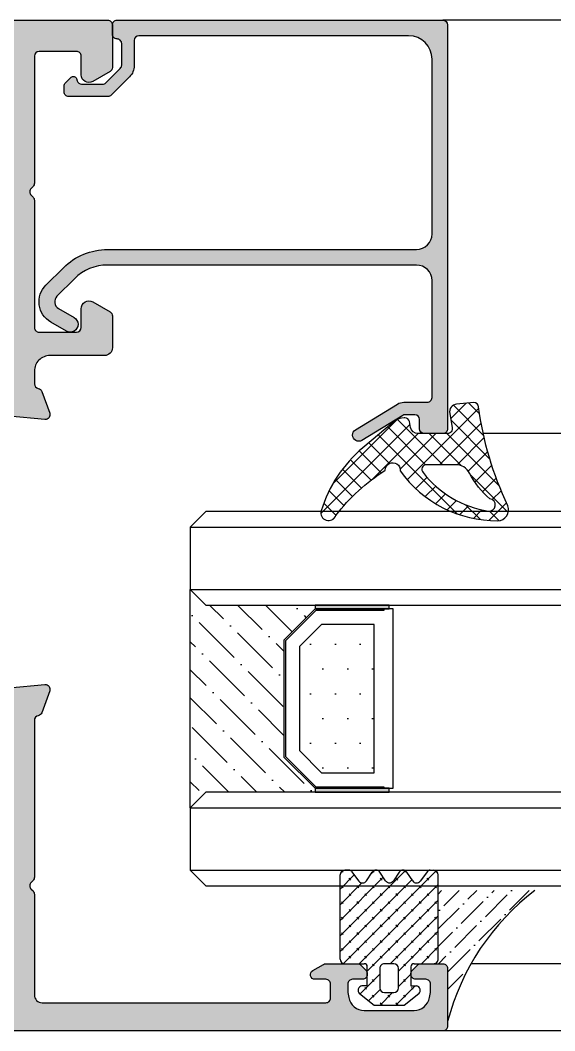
# Model space of a CAD drawing. Extents: x -202236 to 1002404, y -663931 to 1550022.
# Drawn here: x 24498.6 to 24532.9, y -357030.2 to -356965.4 of the extents above; entities that cross this region are included whole.
import ezdxf

# ---------------------------------------------------------------- set-up
doc = ezdxf.new("R2010")
doc.units = 0
for name, color, linetype in [('!ZN1-填充-8', 8, 'Continuous'), ('!ZN1-文字-7', 7, 'Continuous'), ('!ZN4-辅助材料-1', 1, 'Continuous'), ('!ZN5-铝材断面-6', 6, 'Continuous'), ('112铝材投影', 112, 'Continuous'), ('1辅助材料', 1, 'Continuous'), ('4玻璃幕墙', 4, 'Continuous'), ('Fill', 8, 'Continuous'), ('型材截面颜色', 253, 'Continuous')]:
    doc.layers.add(name, color=color, linetype=linetype)

# ---------------------------------------------------------------- blocks, each defined once
blk = doc.blocks.new('CX14688XZNW')
at = {"layer": '型材截面颜色', "ltscale": 15}
h = blk.add_hatch(color=256, dxfattribs=at)
h.dxf.hatch_style = 1
edge = h.paths.add_edge_path(flags=16)
edge.add_line((-18.2000000000121, -6.699999999997317), (-0.3000000000033722, -6.700000000251984))
edge.add_arc((-0.3000000000106411, -6.400000000241789), 0.3000000000101862, 270.0000000013895, 359.9999999986104)
edge.add_line((-4.547473508864641e-13, -6.400000000249065), (-4.519051799433132e-13, -2.300382107023324e-13))
edge.add_line((-4.547473508864641e-13, -2.273736754432321e-13), (-4.519051799433132e-13, 6.400000000248608))
edge.add_arc((-0.3000000000070031, 6.400000000237696), 0.3000000000065483, 2.08440831604393e-09, 89.99999999930516)
edge.add_line((-0.3000000000033651, 6.700000000244245), (-18.20000000001209, 6.699999999989594))
edge.add_arc((-18.20000000001028, 6.399999999992133), 0.2999999999974533, 90.00000000034737, 179.9999999996525)
edge.add_line((-18.50000000000773, 6.399999999993952), (-18.50000000000773, -2.247091401841317e-13))
edge.add_line((-18.50000000000773, -2.273736754432321e-13), (-18.50000000000773, -6.399999999994404))
edge.add_arc((-18.20000000000664, -6.399999999996226), 0.3000000000010913, 179.9999999996525, 269.9999999989578)
edge = h.paths.add_edge_path()
edge.add_line((-19.70000000000482, 12.99999999999977), (-19.70000000000482, 9.500014299934039))
edge.add_arc((-20.69999999998845, 9.500014299924942), 0.9999999999836287, -90.00000000093797, 5.210836206970271e-10, ccw=False)
edge.add_line((-20.70000000000482, 8.500014299941313), (-21.5134707802431, 8.500014299941313))
edge.add_arc((-21.51010331268026, 8.799975132453255), 0.299979734113897, 190.5169648393816, 269.35680411190975, ccw=False)
edge.add_arc((-22.09999999962747, 8.690441672591533), 0.299999999347332, 10.52107673624435, 70.00000003237176)
edge.add_line((-21.99739395701226, 8.972349458271992), (-23.39739395701372, 9.481907786240981))
edge.add_arc((-23.50000000000773, 9.200000000004366), 0.2999999999995306, 70.00000000071715, 184.9999999990857)
edge.add_line((-23.79885840943507, 9.17385327718489), (-23.59824522374447, 6.880834072027711))
edge.add_arc((-23.10014787465616, 6.924411943429959), 0.5000000000447541, 185.0000000028204, 225.0000000001105)
edge.add_line((-23.45370126528042, 6.570858552804339), (-23.14142135624616, 6.258578643770079))
edge.add_arc((-23.00000000002774, 6.399999999906868), 0.1999999999155612, 224.9999999834647, 368.0465667855624)
edge.add_arc((-22.60393814824693, 6.455991155413358), 0.1999999999984359, 104.9999999972878, 188.0465667539083, ccw=False)
edge.add_line((-22.65570195725786, 6.649176320672041), (-20.66358327377429, 7.182962913153232))
edge.add_arc((-20.5341737512299, 6.699999999928423), 0.5000000000757628, 89.99999999817612, 104.99999999685889, ccw=False)
edge.add_line((-20.53417375121398, 7.200000000004138), (-20.40000000001646, 7.200000000004138))
edge.add_arc((-20.40000000000737, 6.900000000003956), 0.3000000000001818, -41.40962209975618, 90.00000000173702, ccw=False)
edge.add_arc((-19.80000000090558, 6.370849738125344), 0.4999999991050101, 138.5903778456712, 180.0000000177956)
edge.add_line((-20.30000000001064, 6.370849737970047), (-20.30000000001064, 2.600000000005595))
edge.add_arc((-20.6000000000181, 2.600000000010141), 0.3000000000074577, 270.0000000008685, 359.9999999991315, ccw=False)
edge.add_line((-20.60000000001355, 2.300000000002683), (-20.75987152565403, 2.300000000009959))
edge.add_arc((-20.75987152564539, 2.800000000061118), 0.5000000000511589, 238.6882053549313, 269.9999999990099, ccw=False)
edge.add_line((-21.01971902358537, 2.372824066907697), (-22.49606100084247, 3.270870373249409))
edge.add_arc((-22.60000000001219, 3.100000000009913), 0.1999999999985151, 58.68820535321069, 180.0000000012376)
edge.add_line((-22.80000000001064, 3.100000000005593), (-22.80000000000337, 2.585703713986504))
edge.add_arc((-20.6000000000131, 2.585703713998328), 2.199999999990268, 180.0000000003079, 238.6882053526217)
edge.add_line((-21.74332899090268, 0.7061296083700199), (-21.28474348410282, 0.4271759330947588))
edge.add_arc((-21.54459098202688, -3.865352482534945e-12), 0.4999999999960725, -58.68820535322618, 58.688205353226124, ccw=False)
edge.add_line((-21.28474348410282, -0.4271759331024896), (-21.74332899090268, -0.7061296083777503))
edge.add_arc((-20.60000000001492, -2.585703714004921), 2.199999999988322, 121.3117946473532, 179.9999999997216)
edge.add_line((-22.80000000000337, -2.585703713994235), (-22.80000000001064, -3.100000000006048))
edge.add_arc((-22.60000000001219, -3.100000000010368), 0.1999999999984538, 179.9999999987624, 301.3117946467893)
edge.add_line((-22.49606100084247, -3.270870373249863), (-21.01971902358537, -2.372824066908152))
edge.add_arc((-20.75987152564539, -2.800000000061573), 0.5000000000511601, 90.0000000009901, 121.3117946450686, ccw=False)
edge.add_line((-20.75987152565403, -2.300000000010414), (-20.60000000001355, -2.300000000010414))
edge.add_arc((-20.60000000001446, -2.600000000014234), 0.3000000000038198, 1.563307705509942e-09, 89.99999999982629, ccw=False)
edge.add_line((-20.30000000001064, -2.600000000006048), (-20.30000000001064, -6.3708497379705))
edge.add_arc((-19.80000000090558, -6.370849738125798), 0.499999999105057, 179.9999999822044, 221.4096221543288)
edge.add_arc((-20.40000000000737, -6.900000000004411), 0.3000000000002045, -90.00000000173702, 41.40962209975612, ccw=False)
edge.add_line((-20.40000000001646, -7.200000000004593), (-20.53417375121398, -7.200000000004593))
edge.add_arc((-20.5341737512299, -6.699999999928878), 0.5000000000757152, 255.000000003141, 270.0000000018238, ccw=False)
edge.add_line((-20.66358327377429, -7.182962913153688), (-22.65570195726514, -6.64917632067977))
edge.add_arc((-22.60393814824647, -6.455991155421543), 0.1999999999999247, 171.9534332439171, 255.00000000053922, ccw=False)
edge.add_arc((-23.00000000002774, -6.399999999907322), 0.1999999999153136, 351.9534332144376, 495.0000000165352)
edge.add_line((-23.14142135624616, -6.258578643770534), (-23.45370126528042, -6.570858552804793))
edge.add_arc((-23.10014787465616, -6.924411943430414), 0.5000000000447803, 134.9999999998894, 174.9999999971795)
edge.add_line((-23.59824522374447, -6.880834072028165), (-23.79885840943507, -9.173853277185344))
edge.add_arc((-23.50000000000773, -9.20000000000482), 0.2999999999993959, 175.0000000009142, 289.9999999992829)
edge.add_line((-23.39739395701372, -9.481907786241436), (-21.99739395701226, -8.972349458272447))
edge.add_arc((-22.09999999962747, -8.690441672591987), 0.2999999993473561, 289.9999999676282, 349.4789232637556)
edge.add_arc((-21.51010331268026, -8.79997513245371), 0.2999797341137915, 90.64319588809008, 169.4830351606184, ccw=False)
edge.add_line((-21.5134707802431, -8.500014299941768), (-20.70000000000482, -8.500014299941768))
edge.add_arc((-20.69999999999209, -9.500014299929035), 0.9999999999872666, -7.294715942407493e-10, 90.00000000072947, ccw=False)
edge.add_line((-19.70000000000482, -9.500014299941768), (-19.70000000000482, -13.20000000000004))
edge.add_arc((-19.40000000000464, -13.20000000000005), 0.3000000000001818, 180, 270)
edge.add_line((-19.40000000000464, -13.50000000000023), (-17.1618802153539, -13.50000000000023))
edge.add_arc((-17.16188021535663, -13.20000000000095), 0.2999999999992723, 270.0000000005211, 329.9999999987999)
edge.add_line((-16.90207259422505, -13.35000000000605), (-16.26698729811369, -12.2500000000075))
edge.add_arc((-16.70000000000664, -12.00000000000773), 0.5000000000005178, 330.0000000000644, 449.9999999997916)
edge.add_line((-16.70000000000482, -11.5000000000075), (-17.89999999999463, -11.50000000000023))
edge.add_arc((-17.90000000000191, -11.19999999999732), 0.3000000000029103, 180.0000000013896, 270.0000000013896, ccw=False)
edge.add_line((-18.20000000000482, -11.20000000000459), (-18.20000000000482, -8.800000000003138))
edge.add_arc((-17.90000000000191, -8.800000000003138), 0.3000000000029103, 90, 180, ccw=False)
edge.add_line((-17.90000000000191, -8.500000000000227), (-9.748517285472648, -8.500000000000231))
edge.add_arc((-9.748517285476282, -8.199999999990041), 0.3000000000101862, 270.0000000006948, 314.9999999995086)
edge.add_line((-9.536385251115007, -8.412132034354954), (-9.412121182140709, -8.287867965380656))
edge.add_arc((-9.199989147521137, -8.49999999999659), 0.3000000003702246, 44.99999999950859, 135.0000000004912, ccw=False)
edge.add_line((-8.987857112901565, -8.287867965380656), (-8.863593043927267, -8.412132034354954))
edge.add_arc((-8.651461009565992, -8.199999999990041), 0.3000000000100831, 225.0000000004913, 269.9999999993051)
edge.add_line((-8.65146100956963, -8.500000000000227), (-0.5000000000077343, -8.500000000000231))
edge.add_arc((-0.5000000000077307, -8.800000000003138), 0.3000000000029103, 1.3895942174713127e-09, 90, ccw=False)
edge.add_line((-0.2000000000048203, -8.799999999995862), (-0.2000000000048214, -11.19999999999732))
edge.add_arc((-0.5000000000095497, -11.20000000000277), 0.3000000000047293, -89.99999999965257, 1.042224084812915e-09, ccw=False)
edge.add_line((-0.5000000000077307, -11.5000000000075), (-1.700000000012096, -11.50000000000023))
edge.add_arc((-1.700000000010277, -12.00000000000045), 0.5000000000002272, 90.00000000020844, 209.9999999999356)
edge.add_line((-2.133012701903226, -12.25000000000023), (-1.497927405791871, -13.34999999999877))
edge.add_arc((-1.238119784664377, -13.20000000001573), 0.2999999999847303, 209.999999997943, 270.0000000016501)
edge.add_line((-1.238119784655737, -13.50000000000023), (1.499999999992268, -13.50000000000023))
edge.add_arc((1.499999999992269, -13.19999999999732), 0.3000000000029103, 270, 360)
edge.add_line((1.79999999999518, -13.19999999999732), (1.799999999995185, -2.327027459614328e-13))
edge.add_line((1.79999999999518, -2.273736754432321e-13), (1.799999999995185, 13.19999999999686))
edge.add_arc((1.499999999995907, 13.19999999999322), 0.2999999999992723, 6.947349201814389e-10, 90.00000000069473)
edge.add_line((1.499999999992269, 13.4999999999925), (-1.238119784655736, 13.49999999999977))
edge.add_arc((-1.238119784664377, 13.20000000001528), 0.299999999984493, 89.99999999834978, 150.000000002057)
edge.add_line((-1.49792740579187, 13.34999999999832), (-2.133012701903226, 12.24999999999977))
edge.add_arc((-1.700000000010277, 12), 0.5000000000005178, 150.0000000000643, 269.9999999997916)
edge.add_line((-1.700000000012096, 11.49999999999977), (-0.5000000000077311, 11.49999999999977))
edge.add_arc((-0.5000000000059117, 11.19999999999868), 0.3000000000010913, -3.4731328923953697e-10, 90.00000000034743, ccw=False)
edge.add_line((-0.2000000000048203, 11.19999999999686), (-0.2000000000048214, 8.799999999995407))
edge.add_arc((-0.5000000000077307, 8.800000000002683), 0.3000000000029103, 270, 359.9999999986104, ccw=False)
edge.add_line((-0.5000000000077307, 8.499999999999773), (-8.651461009569626, 8.499999999999776))
edge.add_arc((-8.651461009565992, 8.199999999989586), 0.3000000000101862, 90.00000000069473, 134.9999999995087)
edge.add_line((-8.863593043927267, 8.4121320343545), (-8.987857112901565, 8.287867965380201))
edge.add_arc((-9.199989147521137, 8.499999999996135), 0.3000000003702246, 224.9999999995087, 315.0000000004913, ccw=False)
edge.add_line((-9.412121182140709, 8.287867965380201), (-9.536385251115007, 8.4121320343545))
edge.add_arc((-9.748517285476282, 8.199999999989586), 0.3000000000100831, 45.00000000049128, 89.99999999930516)
edge.add_line((-9.748517285472644, 8.499999999999773), (-17.90000000000191, 8.499999999999776))
edge.add_arc((-17.90000000000555, 8.799999999999045), 0.2999999999992723, 180.0000000006948, 270.00000000069474, ccw=False)
edge.add_line((-18.20000000000482, 8.799999999995407), (-18.20000000000482, 11.20000000000414))
edge.add_arc((-17.90000000000555, 11.19999999999322), 0.2999999999992723, 89.99999999791561, 179.9999999979156, ccw=False)
edge.add_line((-17.89999999999463, 11.4999999999925), (-16.70000000000482, 11.50000000000705))
edge.add_arc((-16.70000000000664, 12.00000000000728), 0.5000000000002272, 270.0000000002084, 389.9999999999357)
edge.add_line((-16.26698729811369, 12.25000000000705), (-16.90207259422505, 13.35000000000559))
edge.add_arc((-17.16188021535663, 13.2000000000005), 0.2999999999993024, 30.00000000120008, 89.9999999994789)
edge.add_line((-17.1618802153539, 13.49999999999977), (-19.20000000000482, 13.49999999999977))
edge.add_arc((-19.20000000000482, 12.99999999999977), 0.4999999999999998, 90, 180)
edge = h.paths.add_edge_path(flags=16)
edge.add_line((-60.90000000023792, -6.70471710705192), (-46.39999999998691, -6.704717107051926))
edge.add_arc((-46.40000000000055, -6.404717107039005), 0.3000000000129147, 270.0000000026055, 359.9999999980893)
edge.add_line((-46.09999999998763, -6.404717107049009), (-46.10000000001309, 6.395405516079103))
edge.add_arc((-46.40000000001055, 6.39540551607729), 0.2999999999974533, 3.473674600907194e-10, 90.00000000104221)
edge.add_line((-46.40000000001601, 6.695405516074743), (-60.90000000023428, 6.695405516074749))
edge.add_arc((-60.90000000021064, 6.395405516048186), 0.3000000000265571, 90.00000000451618, 179.9999999940941)
edge.add_line((-61.2000000002372, 6.395405516079109), (-61.20000000023356, -0.004655795484947767))
edge.add_line((-61.20000000023356, -0.004655795484950431), (-61.2000000002372, -6.404717107049007))
edge.add_arc((-60.90000000023338, -6.4047171070481), 0.3000000000038198, 180.0000000001737, 269.9999999991315)
edge = h.paths.add_edge_path()
edge.add_line((-43.08991268214913, 8.499999999992497), (-53.15147186269677, 8.499999999992502))
edge.add_arc((-53.15147186269905, 8.200000000005957), 0.2999999999865394, 89.99999999956572, 135.0000000014124)
edge.add_line((-53.36360389705078, 8.412132034347223), (-53.48786796576678, 8.28786796563486))
edge.add_arc((-53.70000000012442, 8.499999999988859), 0.2999999999997933, 224.9999999995087, 315.0000000004913, ccw=False)
edge.add_line((-53.91213203448206, 8.28786796563486), (-54.03639610319442, 8.412132034347223))
edge.add_arc((-54.24852813757434, 8.199999999962756), 0.3000000000370937, 45.00000000061408, 89.99999999574426)
edge.add_line((-54.24852813755206, 8.499999999999773), (-60.70000000022992, 8.499999999985224))
edge.add_arc((-60.70000000022355, 8.999999999991587), 0.5000000000063662, 180.0000000007295, 269.99999999927047, ccw=False)
edge.add_line((-61.20000000022992, 8.99999999998522), (-61.20000000023719, 27.20003500579309))
edge.add_arc((-60.90000000024884, 27.20003500580765), 0.2999999999883584, 90, 180.0000000027792, ccw=False)
edge.add_line((-60.90000000024884, 27.50003500579601), (-60.00000000024011, 27.50003500579601))
edge.add_arc((-60.00000000023829, 27.20003500579492), 0.3000000000010913, -3.4731328923953697e-10, 90.00000000034743, ccw=False)
edge.add_line((-59.7000000002372, 27.2000350057931), (-59.7000000002372, 26.50003500579601))
edge.add_arc((-59.4000000002352, 26.50003500579624), 0.3000000000020008, 180.0000000000434, 329.9999999998851)
edge.add_line((-59.14019237909815, 26.35003500579455), (-58.74019237910034, 27.04285532882909))
edge.add_arc((-59.00000000022828, 27.19285532882395), 0.2999999999910359, 330.0000000001448, 360.0000000012593)
edge.add_line((-58.7000000002372, 27.19285532883055), (-58.7000000002372, 29.22577093708219))
edge.add_arc((-59.00000000016234, 29.22577093711357), 0.2999999999251485, 359.9999999940073, 405.000000006264)
edge.add_line((-58.78786796588247, 29.43790297143983), (-59.11213203459192, 29.76216704014928))
edge.add_arc((-59.32426406895365, 29.55003500578368), 0.3000000000108869, 45.00000000052196, 89.99999999921835)
edge.add_line((-59.32426406894956, 29.85003500579455), (-59.40000000023429, 29.85003500579455))
edge.add_arc((-59.40000000022883, 29.55003500579346), 0.3000000000010913, 90.00000000104221, 180.0000000003474)
edge.add_line((-59.70000000022992, 29.55003500579164), (-59.7000000002372, 28.90003500579746))
edge.add_arc((-60.00000000024102, 28.90003500579837), 0.3000000000038198, 270.00000000017366, 359.9999999998263, ccw=False)
edge.add_line((-60.00000000024011, 28.60003500579455), (-60.45622058330628, 28.60003500579455))
edge.add_arc((-60.45622058332174, 29.10003500547805), 0.4999999996834956, 259.9920201944834, 270.0000000017717, ccw=False)
edge.add_line((-60.54311325025628, 28.60764322638693), (-60.87378533414449, 28.66599712354196))
edge.add_arc((-60.70000000023992, 29.65078068236539), 1.000000000004637, 180.000000000469, 259.9920201988665, ccw=False)
edge.add_line((-61.70000000024447, 29.65078068235721), (-61.70000000022992, 32.84925432342402))
edge.add_arc((-60.7000000002181, 32.8492543234122), 1.000000000011823, 100.0079798023288, 179.9999999993225, ccw=False)
edge.add_line((-60.87378533414449, 33.83403788223927), (-60.54311325025628, 33.89239177940158))
edge.add_arc((-60.45622058332174, 33.40000000031046), 0.4999999996835178, 89.99999999822819, 100.00797980551658, ccw=False)
edge.add_line((-60.45622058330628, 33.89999999999395), (-60.00000000024011, 33.89999999999395))
edge.add_arc((-60.00000000024829, 33.60000000000105), 0.2999999999929058, -1.910620994749479e-09, 89.99999999843669, ccw=False)
edge.add_line((-59.70000000025539, 33.59999999999104), (-59.7000000002372, 32.94999999998959))
edge.add_arc((-59.40000000023974, 32.94999999999141), 0.2999999999974533, 180.0000000003474, 270.0000000010422)
edge.add_line((-59.40000000023429, 32.64999999999395), (-59.32426406894956, 32.64999999999395))
edge.add_arc((-59.3242640689632, 32.95000000002779), 0.3000000000338331, 270.0000000026055, 314.9999999976663)
edge.add_line((-59.11213203459192, 32.73786796563923), (-58.78786796588247, 33.06213203434868))
edge.add_arc((-59.00000000027421, 33.27426406873656), 0.3000000000478658, 315.0000000005219, 359.9999999942244)
edge.add_line((-58.70000000022628, 33.27426406870632), (-58.7000000002372, 34.69999999998959))
edge.add_arc((-59.00000000024102, 34.69999999998868), 0.3000000000038198, 1.736837300453597e-10, 89.99999999982627)
edge.add_line((-59.00000000024011, 34.9999999999925), (-62.70000000022992, 34.9999999999925))
edge.add_arc((-62.7000000002281, 34.69999999998777), 0.3000000000047293, 90.00000000034737, 179.9999999996525)
edge.add_line((-63.00000000023283, 34.69999999998959), (-63.0000000002365, -34.69999999999729))
edge.add_arc((-62.70000000023083, -34.69999999999459), 0.3000000000056388, 180.0000000005211, 270.0000000001737)
edge.add_line((-62.70000000022992, -35.00000000000023), (-59.00000000024011, -35.00000000000023))
edge.add_arc((-59.00000000024193, -34.6999999999955), 0.3000000000047293, 270.0000000003474, 359.9999999996526)
edge.add_line((-58.7000000002372, -34.69999999999732), (-58.70000000022992, -33.27426406871405))
edge.add_arc((-59.00000000022828, -33.27426406872019), 0.2999999999983628, 1.172428788899807e-09, 45.00000000242572)
edge.add_line((-58.78786796588247, -33.06213203435641), (-59.11213203459192, -32.73786796564696))
edge.add_arc((-59.32426406897184, -32.95000000003188), 0.3000000000374152, 45.00000000067556, 89.99999999574426)
edge.add_line((-59.32426406894956, -32.64999999999441), (-59.40000000023429, -32.64999999999441))
edge.add_arc((-59.4000000002361, -32.9499999999955), 0.3000000000010913, 89.99999999965253, 180.0000000003474)
edge.add_line((-59.7000000002372, -32.94999999999732), (-59.70000000025175, -33.59999999999877))
edge.add_arc((-60.0000000002492, -33.60000000000423), 0.2999999999974533, -89.99999999826298, 1.042224084812915e-09, ccw=False)
edge.add_line((-60.00000000024011, -33.90000000000168), (-60.45622058330628, -33.90000000000168))
edge.add_arc((-60.45622058332174, -33.40000000031819), 0.4999999996834956, 259.9920201944834, 270.0000000017717, ccw=False)
edge.add_line((-60.54311325025628, -33.89239177940931), (-60.87378533414449, -33.834037882247))
edge.add_arc((-60.70000000021901, -32.84925432342811), 1.000000000003794, 180.0000000002084, 259.992020197641, ccw=False)
edge.add_line((-61.70000000022264, -32.84925432343175), (-61.70000000024447, -29.65078068236494))
edge.add_arc((-60.70000000023492, -29.65078068237017), 1.000000000009549, 100.0079798013727, 179.9999999997003, ccw=False)
edge.add_line((-60.87378533414449, -28.66599712354241), (-60.54311325025628, -28.60764322639466))
edge.add_arc((-60.45622058332174, -29.10003500548578), 0.4999999996835178, 89.99999999822819, 100.00797980551658, ccw=False)
edge.add_line((-60.45622058330628, -28.60003500580228), (-60.00000000024011, -28.60003500580228))
edge.add_arc((-60.00000000024193, -28.90003500580701), 0.3000000000047293, 3.474269760772586e-10, 89.99999999965252, ccw=False)
edge.add_line((-59.7000000002372, -28.90003500580519), (-59.7000000002372, -29.55003500579937))
edge.add_arc((-59.40000000023338, -29.55003500579846), 0.3000000000038198, 180.0000000001737, 269.9999999998262)
edge.add_line((-59.40000000023429, -29.85003500580228), (-59.32426406894956, -29.85003500580228))
edge.add_arc((-59.32426406895365, -29.55003500579141), 0.3000000000108684, 270.0000000007817, 314.999999999478)
edge.add_line((-59.11213203459192, -29.76216704015701), (-58.78786796588247, -29.43790297144028))
edge.add_arc((-59.00000000016371, -29.22577093710834), 0.2999999999301767, 314.9999999931525, 360.0000000035175)
edge.add_line((-58.70000000023356, -29.22577093708992), (-58.7000000002372, -27.19285532883828))
edge.add_arc((-59.00000000022374, -27.19285532882418), 0.2999999999865394, 359.9999999973077, 389.999999998701)
edge.add_line((-58.7401923790967, -27.04285532883682), (-59.14019237909815, -26.35003500580228))
edge.add_arc((-59.4000000002352, -26.50003500580397), 0.3000000000023229, 30.00000000011488, 179.9999999999565)
edge.add_line((-59.7000000002372, -26.50003500580374), (-59.7000000002372, -27.20003500580083))
edge.add_arc((-60.00000000023465, -27.20003500579901), 0.2999999999974533, 269.9999999989578, 359.9999999996526, ccw=False)
edge.add_line((-60.00000000024011, -27.50003500579646), (-60.90000000024884, -27.50003500580374))
edge.add_arc((-60.90000000024611, -27.20003500581629), 0.2999999999874489, 179.999999997047, 269.99999999947886, ccw=False)
edge.add_line((-61.20000000023356, -27.20003500580083), (-61.20000000022991, -8.999999999992959))
edge.add_arc((-60.70000000022264, -8.999999999992951), 0.5000000000072757, 90.00000000083378, 180, ccw=False)
edge.add_line((-60.70000000022992, -8.499999999985675), (-54.24852813755206, -8.500000000007507))
edge.add_arc((-54.24852813756524, -8.199999999974125), 0.3000000000333783, 270.0000000025187, 314.9999999976663)
edge.add_line((-54.03639610319442, -8.41213203436223), (-53.91213203448206, -8.287867965649866))
edge.add_arc((-53.70000000012442, -8.500000000003865), 0.2999999999997933, 44.99999999950859, 135.0000000004912, ccw=False)
edge.add_line((-53.48786796576678, -8.287867965649866), (-53.36360389705078, -8.412132034354954))
edge.add_arc((-53.15147186269041, -8.200000000017326), 0.2999999999901466, 224.9999999969294, 269.9999999987841)
edge.add_line((-53.15147186269678, -8.500000000007503), (-43.08991268215369, -8.499999999996595))
edge.add_arc((-43.08991268215323, -8.799999999968577), 0.2999999999756254, 10.521076822395287, 90.00000000208439, ccw=False)
edge.add_arc((-42.50000000038381, -8.69044167255197), 0.2999999993734301, 190.5210767416788, 250.0000000329742)
edge.add_line((-42.60260604300493, -8.972349458257895), (-41.20260604301075, -9.481907786241436))
edge.add_arc((-41.10000000000855, -9.20000000000391), 0.3000000000031848, 249.9999999993074, 365.0000000016358)
edge.add_line((-40.80114159057894, -9.173853277170792), (-41.00175477627317, -6.88083407202089))
edge.add_arc((-41.49985212535148, -6.92441194341859), 0.5000000000348443, 5.000000002396657, 45.00000000051587)
edge.add_line((-41.14629873473677, -6.570858552797517), (-41.45857864377103, -6.258578643755982))
edge.add_arc((-41.60000000000173, -6.399999999894362), 0.1999999999253686, 44.99999998129987, 188.0465667867918)
edge.add_arc((-41.99606185176799, -6.455991155433821), 0.1999999999783909, -75.00000000185781, 8.04656676261419, ccw=False)
edge.add_line((-41.94429804275933, -6.649176320672495), (-43.9364167262429, -7.182962913139135))
edge.add_arc((-44.06582624881685, -6.699999999902502), 0.5000000000948337, 270.0000000015633, 284.99999999978, ccw=False)
edge.add_line((-44.06582624880321, -7.199999999997317), (-44.20000000001528, -7.199999999990041))
edge.add_arc((-44.20000000000982, -6.899999999997817), 0.2999999999922237, 138.5903778987674, 269.9999999989578, ccw=False)
edge.add_arc((-44.79999999907204, -6.370849738145807), 0.499999999065476, 318.5903778458447, 360.000000021756)
edge.add_line((-44.30000000000655, -6.37084973795595), (-44.30000000000655, -2.599999999998774))
edge.add_arc((-44.00000000000273, -2.599999999999682), 0.3000000000038198, 90.00000000017371, 179.9999999998263, ccw=False)
edge.add_line((-44.00000000000364, -2.299999999995862), (-43.84012847436315, -2.299999999995862))
edge.add_arc((-43.84012847438589, -2.800000000053842), 0.5000000000579801, 58.68820535352398, 89.99999999739453, ccw=False)
edge.add_line((-43.58028097643182, -2.372824066900876), (-42.10393899918199, -3.270870373235311))
edge.add_arc((-42.000000000005, -3.099999999996271), 0.2000000000019079, 238.6882053513622, 359.9999999992835)
edge.add_line((-41.80000000000291, -3.099999999998772), (-41.80000000000655, -2.473266433029722))
edge.add_arc((-43.79999999998563, -2.473266433023127), 1.999999999979081, 359.9999999998111, 418.6882053531057)
edge.add_line((-42.7606100082885, -0.7645627006352242), (-43.5961586285157, -0.2563055598586742))
edge.add_arc((-43.4402501297609, -2.273736754432321e-13), 0.299999999997211, 121.31179464690541, 238.6882053530946, ccw=False)
edge.add_line((-43.5961586285157, 0.2563055598582196), (-42.7606100082885, 0.7645627006347689))
edge.add_arc((-43.80000000000564, 2.473266433038134), 2.000000000002737, 301.3117946471537, 359.9999999993291)
edge.add_line((-41.80000000000291, 2.473266433014714), (-41.80000000000291, 3.099999999991041))
edge.add_arc((-42.00000000000682, 3.099999999992178), 0.2000000000039107, 359.9999999996743, 481.3117946476509)
edge.add_line((-42.10393899918199, 3.270870373234857), (-43.58028097643182, 2.372824066893146))
edge.add_arc((-43.84012847438589, 2.800000000046111), 0.5000000000580977, 270.0000000026055, 301.3117946464759, ccw=False)
edge.add_line((-43.84012847436315, 2.299999999988131), (-44.00000000000364, 2.299999999988131))
edge.add_arc((-44.00000000000364, 2.599999999991041), 0.3000000000029103, 180, 270, ccw=False)
edge.add_line((-44.30000000000655, 2.599999999991041), (-44.30000000000655, 6.370849737948218))
edge.add_arc((-44.79999999908159, 6.370849738141715), 0.4999999990750437, 359.9999999778271, 401.4096221537441)
edge.add_arc((-44.20000000000982, 6.899999999997362), 0.2999999999924702, 90.00000000104222, 221.4096221012325, ccw=False)
edge.add_line((-44.20000000001528, 7.199999999989586), (-44.06582624880321, 7.199999999989586))
edge.add_arc((-44.06582624881685, 6.699999999894771), 0.5000000000948146, 75.00000000021998, 89.99999999843669, ccw=False)
edge.add_line((-43.9364167262429, 7.182962913131405), (-41.94429804275933, 6.649176320664764))
edge.add_arc((-41.99606185176253, 6.455991155426545), 0.1999999999765959, -8.046566762816326, 75.0000000033341, ccw=False)
edge.add_arc((-41.60000000000446, 6.399999999885949), 0.1999999999193566, 171.9534332127593, 315.0000000201279)
edge.add_line((-41.45857864377467, 6.258578643755527), (-41.14629873473677, 6.570858552789787))
edge.add_arc((-41.49985212535148, 6.92441194341086), 0.5000000000348122, 314.9999999994841, 354.9999999976033)
edge.add_line((-41.00175477627272, 6.880834072013158), (-40.80114159057848, 9.173853277163062))
edge.add_arc((-41.10000000000855, 9.19999999999618), 0.3000000000033031, 354.999999998364, 470.0000000006925)
edge.add_line((-41.20260604301075, 9.481907786233705), (-42.60260604300493, 8.972349458250164))
edge.add_arc((-42.50000000038381, 8.690441672544239), 0.2999999993733081, 109.9999999670257, 169.4789232583212)
edge.add_arc((-43.08991268214913, 8.799999999964712), 0.2999999999721791, 269.9999999971339, 349.4789231767362, ccw=False)
at = {"layer": '!ZN5-铝材断面-6'}
for points in [[(-43.08991268214913, 8.499999999992497), (-53.15147186269678, 8.499999999992497, 0.1989123673881105), (-53.36360389705078, 8.412132034347223), (-53.48786796576678, 8.28786796563486, -0.4142135623781181), (-53.91213203448206, 8.28786796563486), (-54.03639610319442, 8.412132034347223, 0.198912367357676), (-54.24852813755206, 8.499999999999773), (-60.70000000022992, 8.49999999998522, -0.4142135623656363), (-61.20000000022992, 8.99999999998522), (-61.2000000002372, 27.2000350057931, -0.4142135623873023), (-60.90000000024884, 27.50003500579601), (-60.00000000024011, 27.50003500579601, -0.4142135623766469), (-59.7000000002372, 27.2000350057931), (-59.7000000002372, 26.50003500579601, 0.7673269879778225), (-59.14019237909815, 26.35003500579455), (-58.74019237910034, 27.04285532882909, 0.1316524975923929), (-58.7000000002372, 27.19285532883055), (-58.7000000002372, 29.22577093708219, 0.198912367435147), (-58.78786796588247, 29.43790297143983), (-59.11213203459192, 29.76216704014928, 0.1989123673738163), (-59.32426406894956, 29.85003500579455), (-59.40000000023429, 29.85003500579455, 0.4142135623695432), (-59.70000000022992, 29.55003500579164), (-59.7000000002372, 28.90003500579746, -0.4142135623713193), (-60.00000000024011, 28.60003500579455), (-60.45622058330628, 28.60003500579455, -0.04369582781297503), (-60.54311325025628, 28.60764322638693), (-60.87378533414449, 28.66599712354196, -0.3639308037616691), (-61.70000000024447, 29.65078068235721), (-61.70000000022992, 32.84925432342402, -0.3639308037547325), (-60.87378533414449, 33.83403788223927), (-60.54311325025628, 33.89239177940158, -0.04369582781297498), (-60.45622058330628, 33.89999999999395), (-60.00000000024011, 33.89999999999395, -0.414213562374871), (-59.70000000025539, 33.59999999999104), (-59.7000000002372, 32.94999999998959, 0.414213562376647), (-59.40000000023429, 32.64999999999395), (-59.32426406894956, 32.64999999999395, 0.1989123673572144), (-59.11213203459192, 32.73786796563923), (-58.78786796588247, 33.06213203434868, 0.1989123673511025), (-58.70000000022628, 33.27426406870632), (-58.7000000002372, 34.69999999998959, 0.4142135623713192), (-59.00000000024011, 34.9999999999925), (-62.70000000022992, 34.9999999999925, 0.4142135623695432), (-63.00000000023283, 34.69999999998959), (-63.00000000023647, -34.69999999999732, 0.4142135623713193)], [(1.79999999999518, -2.273736754432321e-13), (1.79999999999518, 13.19999999999686, 0.414213562373095), (1.499999999992269, 13.4999999999925), (-1.238119784655737, 13.49999999999977, 0.2679491924484866), (-1.49792740579187, 13.34999999999832), (-2.133012701903226, 12.24999999999977, 0.5773502691881698), (-1.700000000012096, 11.49999999999977), (-0.5000000000077307, 11.49999999999977, -0.414213562376647), (-0.2000000000048203, 11.19999999999686), (-0.2000000000048203, 8.799999999995407, -0.4142135623659913), (-0.5000000000077307, 8.499999999999773), (-8.65146100956963, 8.499999999999773, 0.1989123673742779), (-8.863593043927267, 8.4121320343545), (-8.987857112901565, 8.287867965380201, -0.4142135623781181), (-9.412121182140709, 8.287867965380201), (-9.536385251115007, 8.4121320343545, 0.1989123673742779), (-9.748517285472644, 8.499999999999773), (-17.90000000000191, 8.499999999999773, -0.414213562373095), (-18.20000000000482, 8.799999999995407), (-18.20000000000482, 11.20000000000414, -0.414213562373095), (-17.89999999999463, 11.4999999999925), (-16.70000000000482, 11.50000000000705, 0.5773502691881701), (-16.26698729811369, 12.25000000000705), (-16.90207259422505, 13.35000000000559, 0.2679491924231024), (-17.1618802153539, 13.49999999999977), (-19.20000000000482, 13.49999999999977, 0.414213562373095), (-19.70000000000482, 12.99999999999977), (-19.70000000000482, 9.500014299934037, -0.4142135623805538), (-20.70000000000482, 8.500014299941313), (-21.5134707802431, 8.500014299941313, -0.3582479666312005), (-21.80504365902061, 8.745220836004364, 0.2655138068716088), (-21.99739395701226, 8.972349458271992), (-23.39739395701372, 9.481907786240981, 0.548618786617077), (-23.79885840943507, 9.17385327718489), (-23.59824522374447, 6.88083407202771, 0.1763269806963081)], [(-41.00175477627272, 6.880834072013158), (-40.80114159057894, 9.173853277163062, 0.5486187866400339), (-41.20260604301075, 9.481907786233705), (-42.60260604300493, 8.972349458250164, 0.2655138068493462), (-42.79495634101113, 8.745220835989812, -0.3613975351259749), (-43.08991268216414, 8.499999999992497), (-43.89999999853853, 8.49999999879924)]]:
    blk.add_lwpolyline(points, format="xyb", dxfattribs=at)
blk = doc.blocks.new('20210707165633')
at = {"layer": '!ZN1-填充-8'}
h = blk.add_hatch(dxfattribs=at)
h.set_pattern_fill('橡胶', color=256, scale=0.2)
h.set_pattern_definition([(45, (0.1665619958325806, 0.01189992923286809), (-0.5000000133031198, 0.5000000133031198), []), (135, (1.279699195832563, 0.01189992923286809), (-0.5000000133031198, -0.5000000133031198), [0.16, -0.5471068])])
edge = h.paths.add_edge_path(flags=16)
edge.add_arc((0.2966555958100798, 1.113372300332685), 0.2999999999815373, -89.99999999743801, 0, ccw=False)
edge.add_line((0.2966555958391837, 0.8133723003534215), (-0.3033444041375333, 0.8133723003388695))
edge.add_arc((-0.3033444041375333, 1.113372300352239), 0.3000000000174623, 180.0000000001737, 269.999999988362, ccw=False)
edge.add_line((-0.6033444041549956, 1.11337230035133), (-0.6033444041840994, 2.363375105426712))
edge.add_arc((-0.3033444041957409, 2.363375105443083), 0.2999999999833562, 89.99999999704698, 180, ccw=False)
edge.add_line((-0.3033444041957409, 2.663375105425985), (0.296655595780976, 2.663375105456907))
edge.add_arc((0.2966555957518722, 2.363375105439445), 0.3000000000174623, 0, 89.99999998853582, ccw=False)
edge.add_line((0.5966555957693345, 2.363375105439445), (0.5966555957984383, 1.113372300348601))
edge = h.paths.add_edge_path()
edge.add_line((-1.083964140878379, 8.547930555931089), (-1.462635374698948, 7.982268485705163))
edge.add_arc((-1.711932043124762, 8.149155187128144), 0.2999999999999627, 216.7949909239495, 326.2004558057607, ccw=False)
edge.add_line((-1.952167164357888, 7.969469109410966), (-2.414951456363269, 8.588198406125684))
edge.add_arc((-2.575108203853233, 8.468407687646504), 0.2000000000014097, 36.79499092411503, 89.99999999986973)
edge.add_line((-2.575108203853233, 8.668407687648141), (-2.853344404169547, 8.668407687647914))
edge.add_arc((-2.853344404169547, 8.368407687647505), 0.3000000000001819, 90.00000000008686, 180)
edge.add_line((-3.153344404170639, 8.36840768764796), (-3.153344404170639, 2.968468529354368))
edge.add_arc((-2.853344404169547, 2.968468529354595), 0.3000000000004093, 180.0000000000868, 270.0000000002605)
edge.add_line((-2.853344404169547, 2.668468529354413), (-1.603344404191375, 2.668468529360553))
edge.add_arc((-1.603344404213203, 2.468468529348684), 0.2000000000118689, 6.508571459562518e-11, 89.99999999335603, ccw=False)
edge.add_line((-1.403344404201562, 2.468468529371421), (-1.40334440411425, 1.258814626217827))
edge.add_line((-1.40334440411425, 1.258814626217827), (-1.744737004033595, 1.258814626210324))
edge.add_arc((-1.688434485449761, 0.9587068869668656), 0.3053434603076342, 100.6256155811006, 226.0437224401778)
edge.add_line((-1.900376202525877, 0.7388993863651194), (-0.953342109120058, -2.819433575496078e-11))
edge.add_line((-0.953342109120058, -2.819433575496078e-11), (0.95334210911642, 2.273736754432321e-11))
edge.add_line((0.95334210911642, 2.319211489520967e-11), (1.89260965808171, 0.7397360869604199))
edge.add_arc((1.692642550666278, 0.9633723003876185), 0.3000000000069529, 311.8018872334709, 439.999999993456)
edge.add_line((1.744737004000854, 1.258814626291041), (1.396655595845004, 1.258814626283765))
edge.add_line((1.396655595845004, 1.258814626283765), (1.396655595801349, 2.468468529500115))
edge.add_arc((1.596655595827542, 2.468468529483744), 0.2000000000261934, 89.99999998801468, 180, ccw=False)
edge.add_line((1.59665559588575, 2.668468529509937), (2.846655595714765, 2.668468529033134))
edge.add_arc((2.846655595829361, 2.968468529033089), 0.3000000000001819, 269.9999999782005, 360)
edge.add_line((3.146655595830453, 2.968468529032634), (3.146655595830453, 8.36840768764796))
edge.add_arc((2.846655595829361, 8.368407687647505), 0.3000000000004093, 8.684186502267986e-11, 90)
edge.add_line((2.846655595829361, 8.668407687648141), (2.61841939543956, 8.668407687647914))
edge.add_arc((2.61841939543956, 8.468407687646504), 0.200000000001306, 90.00000000013027, 143.205009075885)
edge.add_line((2.458262647949596, 8.58819840612614), (1.995468158460426, 7.969455475669065))
edge.add_arc((1.75523303722548, 8.149141553386471), 0.299999999999891, 213.8066456126122, 323.2050090760505, ccw=False)
edge.add_line((1.505957055174804, 7.982223954635629), (1.126121486353441, 8.549473215015723))
edge.add_arc((0.8858863651093998, 8.36978713731105), 0.3000000000000272, 36.79499092085774, 143.2050090760157)
edge.add_line((0.6456512438744539, 8.549473215028229), (0.2697879263232608, 7.988156144272352))
edge.add_arc((0.02051194428167946, 8.155073743036155), 0.2999999999996545, 213.7995442002372, 326.1933543844008, ccw=False)
edge.add_line((-0.2287847241259442, 7.98818704158748), (-0.6034938984084874, 8.547930555957464))
edge.add_arc((-0.8437290196325193, 8.368244478227098), 0.300000000000276, 36.79499092705881, 143.2050090791423)
at = {"layer": '!ZN4-辅助材料-1'}
for p, q in [((-2.575108203851414, 8.66840768765087), (-2.853344404167728, 8.66840768765087)), ((-2.41495145636145, 8.588198406128868), (-1.952167164356069, 7.969469109413694)), ((-1.462635374697129, 7.982268485708119), (-1.08396414087656, 8.547930555933817)), ((-0.2287847241241252, 7.988187041590209), (-0.6034938984066684, 8.547930555960193)), ((0.6456512438762729, 8.549473215030957), (0.2697879263250798, 7.988156144275308)), ((1.505957055176623, 7.982223954638357), (1.12612148635526, 8.549473215018224)), ((2.458262647951415, 8.588198406128868), (1.995468158462245, 7.969455475671566)), ((2.618419395441379, 8.66840768765087), (2.84665559583118, 8.66840768765087)), ((-3.15334440416882, 2.968468529356869), (-3.15334440416882, 8.368407687650688)), ((3.146655595832272, 2.968468529035817), (3.146655595832272, 8.368407687650688)), ((-2.853344404167728, 2.668468529356687), (-1.603344404189556, 2.668468529363054)), ((0.296655595782795, 2.663375105459636), (-0.3033444041939219, 2.663375105428713)), ((1.596655595887569, 2.668468529512211), (2.846655595716584, 2.668468529035636)), ((-1.403344404112431, 1.258814626220556), (-1.403344404199743, 2.46846852937415)), ((-0.6033444041822804, 2.363375105429441), (-0.6033444041531766, 1.113372300354058)), ((0.5966555958002573, 1.11337230035133), (0.5966555957711535, 2.363375105442174)), ((1.396655595803168, 2.468468529502388), (1.396655595846823, 1.258814626286039)), ((-0.953342109118239, -2.546585164964199e-11), (-1.900376202524058, 0.7388993863678479)), ((-1.403344404112431, 1.258814626220556), (-1.744737004031776, 1.25881462621328)), ((-0.3033444041357143, 0.8133723003411433), (0.2966555958410027, 0.8133723003556952)), ((1.892609658083529, 0.7397360869626937), (0.953342109118239, 2.546585164964199e-11)), ((1.396655595846823, 1.258814626286039), (1.744737004002673, 1.258814626293315)), ((0.953342109118239, 2.546585164964199e-11), (-0.953342109118239, -2.546585164964199e-11))]:
    blk.add_line(p, q, dxfattribs=at)
for centre, radius, start, end in [((-2.853344404167728, 8.368407687649778), 0.3000000000001819, 90.00000000009119, 179.9999999999088), ((-2.575108203851414, 8.468407687649233), 0.2000000000014097, 36.79499092424744, 89.99999999986973), ((-0.8437290196307003, 8.368244478229826), 0.300000000000276, 36.7949909271604, 143.2050090791397), ((0.8858863651112188, 8.369787137314233), 0.3000000000000272, 36.79499092086028, 143.2050090760131), ((2.618419395441379, 8.468407687649233), 0.200000000001306, 90.00000000013027, 143.2050090757526), ((2.84665559583118, 8.368407687649778), 0.3000000000004093, 1.693581756785693e-10, 90), ((-1.711932043122943, 8.149155187130418), 0.2999999999999627, 216.7949909240338, 326.2004558057584), ((0.02051194428349845, 8.155073743038884), 0.2999999999996545, 213.7995442002793, 326.1933543844021), ((1.755233037227299, 8.1491415533892), 0.299999999999891, 213.8066456126098, 323.2050090760313), ((-2.853344404167728, 2.968468529357779), 0.3000000000004093, 180.0000000001694, 270), ((-1.603344404211384, 2.468468529351412), 0.2000000000118689, 6.513775987637282e-09, 89.99999999335596), ((-0.3033444041939219, 2.363375105445812), 0.2999999999833562, 89.99999999704275, 180), ((0.2966555957536912, 2.363375105442174), 0.3000000000174623, 0, 89.99999998853576), ((1.596655595829361, 2.468468529486017), 0.2000000000261934, 89.99999998801465, 180), ((2.84665559583118, 2.968468529035817), 0.3000000000001819, 269.9999999782049, 0), ((-1.688434485447942, 0.958706886969594), 0.3053434603076342, 100.6256155811814, 226.0437224401758), ((-0.3033444041357143, 1.113372300354968), 0.3000000000174623, 180.0000000001694, 269.9999999883664), ((0.2966555958118988, 1.113372300335868), 0.2999999999815373, 270.0000000025664, 359.9999999998697), ((1.692642550668097, 0.9633723003898922), 0.3000000000069529, 311.8018872334712, 79.9999999934592)]:
    blk.add_arc(centre, radius, start, end, dxfattribs=at)
blk = doc.blocks.new('20210707165640')
at = {"layer": '!ZN1-填充-8'}
h = blk.add_hatch(dxfattribs=at)
h.set_pattern_fill('ANSI36', color=8, scale=0.5)
h.set_pattern_definition([(45, (-6393.005025318125, -1724.775519067554), (0.4209495056751167, 1.543481520808761), [1.984375, -0.396875, 0, -0.396875])])
edge = h.paths.add_edge_path()
edge.add_line((3.148149897622716, 2.668446782085311), (3.44664799558177, 2.66844678208372))
edge.add_arc((3.446647995580406, 2.368446782083765), 0.2999999999999545, 0, 89.99999999973949, ccw=False)
edge.add_line((3.746647995580361, 2.368446782083765), (3.746647995580361, 0.2339287871586748))
edge.add_arc((24.15936185643682, -10.01095581478717), 22.83936399448087, 130.4527980341247, 153.3485005050292, ccw=False)
edge.add_line((9.34069412314966, 7.368446772264633), (3.134103766148428, 7.368446772264406))
edge.add_line((3.134103766148428, 7.368446772264406), (3.148149897622716, 2.668446782085311))
at = {"layer": '!ZN4-辅助材料-1'}
blk.add_arc((18.80373231062481, -4.996247802295329), 15.57031674885836, 127.4278161890455, 165.2481607345712, dxfattribs=at)
at = {"layer": '!ZN1-文字-7', "ltscale": 20}
blk.add_blockref('20210707165633', (0, 0), dxfattribs=at)
blk = doc.blocks.new('20210707165311')
at = {"layer": '!ZN1-填充-8'}
h = blk.add_hatch(dxfattribs=at)
h.set_pattern_fill('ANSI37', color=256, scale=0.5000000000000001)
h.set_pattern_definition([(45, (-1664.217768053673, -1605.73236512485), (-0.5612660075668222, 0.5612660075668222), []), (135, (-1664.217768053673, -1605.73236512485), (-0.5612660075668222, -0.5612660075668221), [])])
edge = h.paths.add_edge_path(flags=16)
edge.add_arc((3.557631853927887, -4.575360880843618), 0.3999999999999941, 262.23770616869, 442.0971351219519)
edge.add_arc((6.939423722703623, -0.2011687924684793), 5.185747075106712, 206.8396144279548, 230.0942578469837, ccw=False)
edge.add_arc((1.420043257180851, -2.994000000046071), 1.000000000001861, 26.83961442795452, 90.00000000016936)
edge.add_line((1.420043257177895, -1.994000000044252), (-0.4517054859788914, -1.994000000058122))
edge.add_arc((-0.4517054859770724, -2.294000000058077), 0.2999999999999545, 90.0000000003474, 224.0734559405696)
edge.add_arc((4.556590614648712, 1.564435628877163), 6.620406925257418, 217.9031987307678, 260.8481667613457)
edge = h.paths.add_edge_path()
edge.add_line((-2.525263774286941, 0.7724085937134078), (-4.533636361466279, -0.9108774944531888))
edge.add_arc((0.9263673857494723, -7.42535054148243), 8.500000000004734, 129.9675299521905, 163.044931856036)
edge.add_arc((-6.73524771030543, -5.089528073708379), 0.4902301855184505, 163.0449318560855, 340.9663611710653)
edge.add_arc((3.59758089701495, -12.87430436254158), 12.47173532200677, 122.4694199432569, 142.3110458517821, ccw=False)
edge.add_arc((-2.616807506989971, -2.351200582212186), 0.4810561402992245, -4.960003276295481, 180.1159940274609, ccw=False)
edge.add_arc((4.057127877524181, 2.014047851340365), 7.602257121197568, 215.4277083594787, 270.4394375577286)
edge.add_arc((4.107635633319205, -4.888029114495794), 0.7000000000008295, 270.6383036475198, 381.6685541076109)
edge.add_arc((24.52864755492965, 4.666630813987695), 21.84699050198707, 187.7809705032813, 205.1831845323731, ccw=False)
edge.add_arc((2.587172884431084, 1.68752605684972), 0.2963999999833825, 4.124246134849598, 90.00000000281298)
edge.add_line((2.587172884416532, 1.983926056833297), (1.476404523999918, 1.882439029176339))
edge.add_arc((1.525444634082305, 1.384849773260157), 0.5000000000001124, 95.62863170727611, 189.999994451909)
edge.add_line((1.033040749168777, 1.298025732107362), (1.189960346473526, 0.3580944246423314))
edge.add_arc((0.8945180155260459, 0.3059999999500178), 0.2999999999995062, -90, 9.999994452049918, ccw=False)
edge.add_line((0.8945180155260459, 0.005999999950518031), (-0.990998239361943, 0.005999999943924195))
edge.add_arc((-0.9909982393764949, 0.4999999999272404), 0.4939999999833162, 192.0035920395917, 270.0000000016878, ccw=False)
edge.add_line((-1.474196714085338, 0.3972613313426336), (-1.553121349131288, 0.7684010773707541))
edge.add_arc((-1.846559767775034, 0.7059999999448792), 0.3000000000000869, 12.00538320515029, 90)
edge.add_line((-1.846559767775034, 1.005999999944834), (-1.882910392261692, 1.005999999944834))
edge.add_arc((-1.882910392262374, 0.005999999943242074), 1.000000000001592, 89.99999999996092, 129.9675299520803)
at = {"layer": '!ZN4-辅助材料-1'}
for points in [[(-2.525263774286941, 0.7724085937134078), (-4.533636361466279, -0.9108774944531888, 0.1453379459959722), (-7.204169424275051, -4.946566327212167, 0.9820235926046419), (-6.271819747906875, -5.249403520418582, -0.08679237879074655), (-3.09786266148285, -2.352174468971498, -1.045307317813677), (-2.137552779272482, -2.392792842071231, 0.24475268660919), (4.115433822204068, -5.587985676184644, 0.5262939923170201), (4.758170386238362, -4.629563381282196, -0.07607775025796028), (2.882805338148728, 1.708843005483004, 0.3932843640026249), (2.587172884416532, 1.983926056833297), (1.476404523999918, 1.882439029176339, 0.4367404618933894), (1.033040749168777, 1.298025732107362), (1.189960346473526, 0.3580944246423314, -0.4663076286837526), (0.8945180155260459, 0.005999999950518031), (-0.990998239361943, 0.005999999943924195, -0.3541009339850495), (-1.474196714085338, 0.3972613313426336), (-1.553121349131288, 0.7684010773707541, 0.3540921386092298), (-1.846559767775034, 1.005999999944834), (-1.882910392261692, 1.005999999944834, 0.1761809021276029)], [(3.503606439880969, -4.971695656805878, 0.9987740379993529), (3.612629483079218, -4.179159845019967, -0.1018171885777321), (2.3123171245918, -2.542505431375275, 0.2827847951669284), (1.420043257177895, -1.994000000044252), (-0.4517054859788914, -1.994000000058122, 0.6623465849205356), (-0.66724007318453, -2.502674008303529, 0.1896071659046563)]]:
    blk.add_lwpolyline(points, format="xyb", close=True, dxfattribs=at)
blk = doc.blocks.new('C52845')
at = {"layer": '型材截面颜色', "ltscale": 15}
h = blk.add_hatch(color=256, dxfattribs=at)
h.dxf.hatch_style = 1
edge = h.paths.add_edge_path()
edge.add_line((5.300000000006094, 10.65000000000509), (26.20000000000027, 10.64999999999782))
edge.add_arc((26.19999999999845, 10.34999999999309), 0.3000000000047293, 3.474269760772586e-10, 89.99999999965257, ccw=False)
edge.add_line((26.50000000000318, 10.34999999999491), (26.499999999985, -15.55000001005464))
edge.add_arc((26.19999999998549, -15.55000001005806), 0.2999999999994997, -89.99999999926177, 6.514255801448599e-10, ccw=False)
edge.add_line((26.19999999998936, -15.85000001005756), (25.0000000000723, -15.85000001005028))
edge.add_arc((25.00000000007049, -15.55000001004919), 0.3000000000010913, 180.0000000079903, 270.0000000003474, ccw=False)
edge.add_line((24.70000000006939, -15.55000001009103), (24.699999999993, -14.95000001012158))
edge.add_arc((24.39999999999532, -14.95000001016001), 0.2999999999976807, 7.338900927539999e-09, 89.99999999544038)
edge.add_line((24.40000000001919, -14.65000001016233), (23.78425885135539, -14.6500000101114))
edge.add_arc((23.78425885134766, -14.95000001014546), 0.3000000000340605, 89.99999999852358, 121.3761581311238)
edge.add_line((23.62806252894688, -14.69386975248563), (21.00826176317742, -16.29150702023253))
edge.add_arc((20.80000000000246, -15.9500000100561), 0.4000000000004829, 121.37615813067109, 301.3761581306711, ccw=False)
edge.add_line((20.5917382368275, -15.60849299987967), (23.28347647362125, -13.96698598975854))
edge.add_arc((23.69999999997458, -14.65000001011026), 0.800000000001771, 89.99999999503319, 121.376158130922, ccw=False)
edge.add_line((23.70000000004393, -13.85000001010849), (25.19999999997117, -13.85000001021035))
edge.add_arc((25.19999999998959, -13.5500000102038), 0.3000000000065483, 269.9999999964825, 359.9999999993052)
edge.add_line((25.49999999999591, -13.55000001020744), (25.49999999999227, -6.049999999999274))
edge.add_arc((24.499999999995, -6.049999999996544), 0.9999999999972713, 359.9999999998437, 449.9999999999479)
edge.add_line((24.49999999999591, -5.049999999999272), (4.692158232955538, -5.049999999992001))
edge.add_arc((4.692158232956444, -8.050000000004502), 3.000000000012505, 90.00000000001737, 134.9999999998434)
edge.add_line((2.570837889393715, -5.928679656430177), (1.446446609402756, -7.053070936428412))
edge.add_arc((1.799999999995862, -7.406624327017653), 0.4999999999970295, 135.0000000003132, 240.0000000002049)
edge.add_line((1.549999999998818, -7.839637028908328), (2.549999999998818, -8.416987298103777))
edge.add_arc((2.300000000002228, -8.849999999993997), 0.4999999999965634, 7.294715942407493e-10, 60.000000000223906, ccw=False)
edge.add_arc((2.29999999999427, -8.849999999993315), 0.5000000000045474, -119.99999999910301, 6.514255801448599e-10, ccw=False)
edge.add_line((2.049999999998818, -9.283012701893313), (1.049999999998818, -8.705662432697864))
edge.add_arc((1.799999999997226, -7.406624327021973), 1.499999999998539, 135.0000000000246, 240.000000000038, ccw=False)
edge.add_line((0.7393398282179078, -6.345964155243564), (1.863731108208867, -5.221572875252605))
edge.add_arc((4.692158232963266, -8.049999999995634), 4.000000000003569, 90.00000000011067, 135.0000000001152, ccw=False)
edge.add_line((4.692158232955535, -4.049999999991996), (24.4999999999959, -4.049999999999268))
edge.add_arc((24.49999999999704, -3.050000000000409), 0.9999999999988629, 269.9999999999349, 360.0000000000651)
edge.add_line((25.49999999999591, -3.049999999999272), (25.50000000000318, 8.14999999999054))
edge.add_arc((24.00000000000068, 8.14999999998804), 1.500000000002501, 9.55820292873416e-11, 89.9999999999045)
edge.add_line((24.00000000000318, 9.649999999990541), (6.700000000007552, 9.65000000000509))
edge.add_arc((6.700000000011869, 9.349999999997863), 0.3000000000072304, 90.00000000082508, 180.0000000005645)
edge.add_line((6.400000000004638, 9.349999999994907), (6.400000000004638, 7.732842712477577))
edge.add_arc((5.400000000009186, 7.732842712486445), 0.9999999999954523, 314.9999999997513, 359.99999999949193, ccw=False)
edge.add_line((6.107106781189486, 7.025735931300005), (4.919238815552944, 5.837867965648911))
edge.add_arc((4.707106781200537, 6.05000000001678), 0.3000000000059029, 269.9999999990012, 314.99999999791197, ccw=False)
edge.add_line((4.707106781195307, 5.750000000010914), (2.200000000007549, 5.750000000010913))
edge.add_arc((2.20000000000573, 6.050000000012005), 0.3000000000010913, 180.0000000009987, 270.0000000003474, ccw=False)
edge.add_line((1.900000000004638, 6.050000000006776), (1.900000000004638, 6.422382840446744))
edge.add_arc((2.199999999998226, 6.422382840450837), 0.299999999993588, 133.9111162569737, 180.0000000007817, ccw=False)
edge.add_line((1.991937516056623, 6.638507810716192), (2.361287291310418, 6.99407908777016))
edge.add_arc((2.500000003306013, 6.850000000009686), 0.199999999997658, 16.87449381494679, 133.9128617461496, ccw=False)
edge.add_line((2.691388583352364, 6.908055244621437), (2.735414347927417, 6.762917133088422))
edge.add_arc((3.022497217998534, 6.850000000004457), 0.2999999999976429, 196.8744938145677, 269.9999999995658)
edge.add_line((3.022497217996261, 6.550000000006776), (4.375735931298095, 6.5499999999995))
edge.add_arc((4.375735931285817, 6.850000000012869), 0.3000000000133695, 270.000000002345, 315.0000000012283)
edge.add_line((4.587867965655732, 6.637867965652049), (5.512132034363731, 7.562132034360047))
edge.add_arc((5.299999999999045, 7.774264068721322), 0.3000000000099223, 315.0000000004606, 359.9999999993052)
edge.add_line((5.600000000009004, 7.774264068717684), (5.600000000009004, 9.150000000005093))
edge.add_arc((5.300000000004047, 9.15000000000282), 0.3000000000049567, 4.342474917695769e-10, 89.99999999960919)
edge.add_arc((5.299999999997681, 9.750000000002501), 0.2999999999944975, 180.0000000011725, 270.00000000160674, ccw=False)
edge.add_line((5.000000000003183, 9.749999999996362), (5.000000000003183, 10.35000000000946))
edge.add_arc((5.300000000004502, 10.35000000000377), 0.3000000000013187, 89.99999999969612, 179.9999999989144, ccw=False)
at = {"layer": '!ZN5-铝材断面-6'}
blk.add_lwpolyline([(5.300000000006094, 10.65000000000509), (26.20000000000027, 10.64999999999782, -0.4142135623693213), (26.50000000000318, 10.34999999999491), (26.49999999998499, -15.55000001005465, -0.414213562372873), (26.19999999998936, -15.85000001005756), (25.0000000000723, -15.85000001005028, -0.4142135623340253), (24.70000000006939, -15.55000001009103), (24.699999999993, -14.95000001012158, 0.4142135623124925), (24.40000000001919, -14.65000001016233), (23.78425885135539, -14.6500000101114, 0.1377661010235234), (23.62806252894688, -14.69386975248563), (21.00826176317742, -16.29150702023253, -0.9999999999999999), (20.5917382368275, -15.60849299987967), (23.28347647362125, -13.96698598975854, -0.1377661010381583), (23.70000000004393, -13.85000001010849), (25.19999999997117, -13.85000001021035, 0.4142135623875242), (25.49999999999591, -13.55000001020744), (25.49999999999227, -6.049999999999272, 0.4142135623736278), (24.49999999999591, -5.049999999999272), (4.692158232955535, -5.049999999991996, 0.1989123673788688), (2.570837889393715, -5.928679656430177), (1.446446609402756, -7.053070936428412, 0.4931454260307878), (1.549999999998818, -7.839637028908328), (2.549999999998818, -8.416987298103777, -0.2679491924287958), (2.799999999998818, -8.84999999998763, -0.5773502691881816), (2.049999999998818, -9.283012701893313), (1.049999999998818, -8.705662432697864, -0.4931454260313874), (0.7393398282179078, -6.345964155243564), (1.863731108208867, -5.221572875252605, -0.1989123673796758), (4.692158232955535, -4.049999999991996), (24.49999999999591, -4.049999999999272, 0.414213562373761), (25.49999999999591, -3.049999999999272), (25.50000000000318, 8.149999999990541, 0.4142135623721183), (24.00000000000318, 9.649999999990541), (6.700000000007549, 9.650000000005093, 0.414213562371652), (6.400000000004638, 9.349999999994907), (6.400000000004638, 7.732842712477577, -0.1989123673784744), (6.107106781189486, 7.025735931300005), (4.919238815552944, 5.837867965648911, -0.1989123673747353), (4.707106781195307, 5.750000000010914), (2.200000000007549, 5.750000000010914, -0.4142135623696543), (1.900000000004638, 6.050000000006776), (1.900000000004638, 6.422382840446744, -0.2038562131318847), (1.991937516056623, 6.638507810716192), (2.361287291310418, 6.99407908777016, -0.5602468461270029), (2.691388583352364, 6.908055244621437), (2.735414347927417, 6.762917133088422, 0.3303578270349165), (3.022497217996261, 6.550000000006776), (4.375735931298095, 6.5499999999995, 0.1989123673745745), (4.587867965655732, 6.637867965652049), (5.512132034363731, 7.562132034360047, 0.1989123673744172), (5.600000000009004, 7.774264068717684), (5.600000000009004, 9.150000000005093, 0.4142135623688773), (5.300000000006094, 9.450000000008004, -0.4142135623753151), (5.000000000003183, 9.749999999996362), (5.000000000003183, 10.35000000000946, -0.4142135623690992)], format="xyb", close=True, dxfattribs=at)
blk = doc.blocks.new('*U758')
at = {"layer": 'Fill'}
h = blk.add_hatch(dxfattribs=at)
h.set_pattern_fill('ANSI36', color=256, scale=0.4, angle=180, style=0)
h.set_pattern_definition([(225, (2605.392711822293, 1217.08924430204), (-0.6735192090801873, -2.469570433294018), [3.175, -0.635, 0, -0.635])])
h.paths.add_polyline_path([(-18.50465579549427, 12.50000101669411), (-18.50465579549427, 26.50000101669411), (-19.50465579549473, 25.50000101669411), (-26.50465579549336, 25.50000101669411), (-26.50465579549336, 25.25000101669411), (-24.50465579549336, 23.25000101669411), (-24.50465579549336, 15.75000101669411), (-26.50465579549336, 13.75000101669411), (-26.50465579549336, 13.50000101669411), (-19.50465579549473, 13.50000101669411)])
for points in [[(-31.25465682496224, 25.49999999016927), (-26.50465682496224, 25.49999999016927), (-26.50465682496224, 25.24999999016927), (-31.25465682496224, 25.24999999016927)], [(-31.25465682496224, 13.74999999016927), (-26.50465682496224, 13.74999999016927), (-26.50465682496224, 13.49999999016927), (-31.25465682496224, 13.49999999016927)]]:
    blk.add_hatch(color=256, dxfattribs=at).paths.add_polyline_path(points)
h = blk.add_hatch(dxfattribs=at)
h.set_pattern_fill('DOTS', color=8, angle=-1.272221872585407e-14, style=0)
h.set_pattern_definition([(0, (-193.5239390912543, 7.499999990170181), (0.7937500000000003, 1.5875), [0, -1.5875])])
h.paths.add_polyline_path([(-25.50465722995386, 22.83578672232852), (-25.50465722995386, 16.16421337883639), (-26.9188732829698, 14.74999732582091), (-30.30465722995405, 14.74999732582091), (-30.30465722995405, 24.24999732582091), (-26.91886783344535, 24.24999732582091)])
at = {"layer": '112铝材投影', "ltscale": 0.1}
for p, q in [((-142.9583137871273, 63.00000000022919), (-34.70465579548909, 63.00000000022919)), ((-142.9583137871941, 36.49999999017655), (-37.29053992026229, 36.49999999017655)), ((-142.9583137871755, 2.500000000000909), (-36.50861425012909, 2.500000000000909)), ((-142.9583137871286, -1.800000000000182), (-34.70465579547954, -1.800000000000182))]:
    blk.add_line(p, q, dxfattribs=at)
at = {"layer": '1辅助材料'}
for points in [[(-18.50465579549427, 12.50000101669411), (-18.50465579549427, 26.50000101669411), (-19.50465579549473, 25.50000101669411), (-26.50465579549336, 25.50000101669411), (-26.50465579549336, 25.25000101669411), (-24.50465579549336, 23.25000101669411), (-24.50465579549336, 15.75000101669411), (-24.50465579549336, 15.75000101669411), (-26.50465579549336, 13.75000101669411), (-26.50465579549336, 13.50000101669411), (-19.50465579549473, 13.50000101669411), (-18.50465579549427, 12.50000101669411)], [(-31.25465682496224, 25.49999999016927), (-26.50465682496224, 25.49999999016927), (-26.50465682496224, 25.24999999016927), (-31.25465682496224, 25.24999999016927)], [(-24.50465682496178, 23.249999929757), (-24.50465682496178, 15.75000005058337), (-26.50465682496178, 13.75000005058337), (-31.50465682496178, 13.75000005058337), (-31.50465682496178, 25.25000005058337), (-26.50465682496178, 25.25000005058337)], [(-25.50465722995386, 22.83578672232852), (-25.50465722995386, 16.16421337883639), (-26.9188732829698, 14.74999732582091), (-30.30465722995405, 14.74999732582091), (-30.30465722995405, 24.24999732582091), (-26.91886783344535, 24.24999732582091)], [(-31.25465682496224, 13.74999999016927), (-26.50465682496224, 13.74999999016927), (-26.50465682496224, 13.49999999016927), (-31.25465682496224, 13.49999999016927)]]:
    blk.add_lwpolyline(points, close=True, dxfattribs=at)
blk.add_lwpolyline([(-30.90465617912787, 25.24999852303063), (-30.90465617912787, 25.150000050583), (-26.54607659518524, 25.150000050583), (-24.60465262039634, 23.20857607579364), (-24.60465262039634, 15.79142369955753), (-26.54607779692333, 13.84999852303099), (-30.90465682496188, 13.84999852303099), (-30.90465682496188, 13.75000005058337), (-30.90465682496188, 13.84999852303099)], dxfattribs=at)
at = {"layer": '4玻璃幕墙'}
for points in [[(-142.9583137871314, 31.49999999016927), (-19.50465682496315, 31.49999999016927), (-18.50465682496315, 30.49999999016927), (-18.50465682496315, 26.49999999016927), (-19.50465682496315, 25.49999999016927), (-142.9583137871314, 25.49999999016927)], [(-142.9583137871318, 13.49999999016927), (-19.50465682496269, 13.49999999016927), (-18.50465682496224, 12.49999999016927), (-18.50465682496133, 8.499999990169272), (-19.50465682496088, 7.499999990170181), (-142.9583137871318, 7.499999990171091)]]:
    blk.add_lwpolyline(points, dxfattribs=at)
at = {"layer": 'Defpoints', "color": 250}
for p in [(-18.50465682496088, 31.50000204321714), (-18.50465579549427, 25.49999999016927), (-24.50465682496178, 13.50000101669411), (-18.50465579549427, 13.49999999016927), (-18.50465682496088, 7.499999990170181)]:
    blk.add_point(p, dxfattribs=at)
at = {"layer": 'Fill'}
for p, q in [((-18.50465682496315, 30.49999999016927), (-142.9583137871314, 30.49999999016927)), ((-18.50465579549427, 26.50000101963906), (-142.9583127576625, 26.50000101963906)), ((-18.50465579549427, 12.49999908152586), (-142.9583127576625, 12.49999908152586)), ((-18.50465682496315, 8.500000110995643), (-142.9583137871314, 8.500000110995643))]:
    blk.add_line(p, q, dxfattribs=at)
at = {"layer": '!ZN1-文字-7', "ltscale": 20, "xscale": -1}
for name, p in [('20210707165311', (-34.10465579552556, 36.49399999022808)), ('20210707165640', (-31.25800779990186, -0.1684685292721042))]:
    blk.add_blockref(name, p, dxfattribs=at)
at = {"ltscale": 20, "rotation": 90}
blk.add_blockref('CX14688XZNW', (-0.004655795484723058, 61.20000000023356), dxfattribs=at)
at = {"ltscale": 20, "xscale": -1}
blk.add_blockref('C52845', (-8.504655795479266, 52.35000000022774), dxfattribs=at)

msp = doc.modelspace()

# ---------------------------------------------------------------- block references
at = {"ltscale": 20, "xscale": -1}
msp.add_blockref('*U758', (24490.97793391955, -357028.3624589698), dxfattribs=at)

doc.saveas('drawing.dxf')
